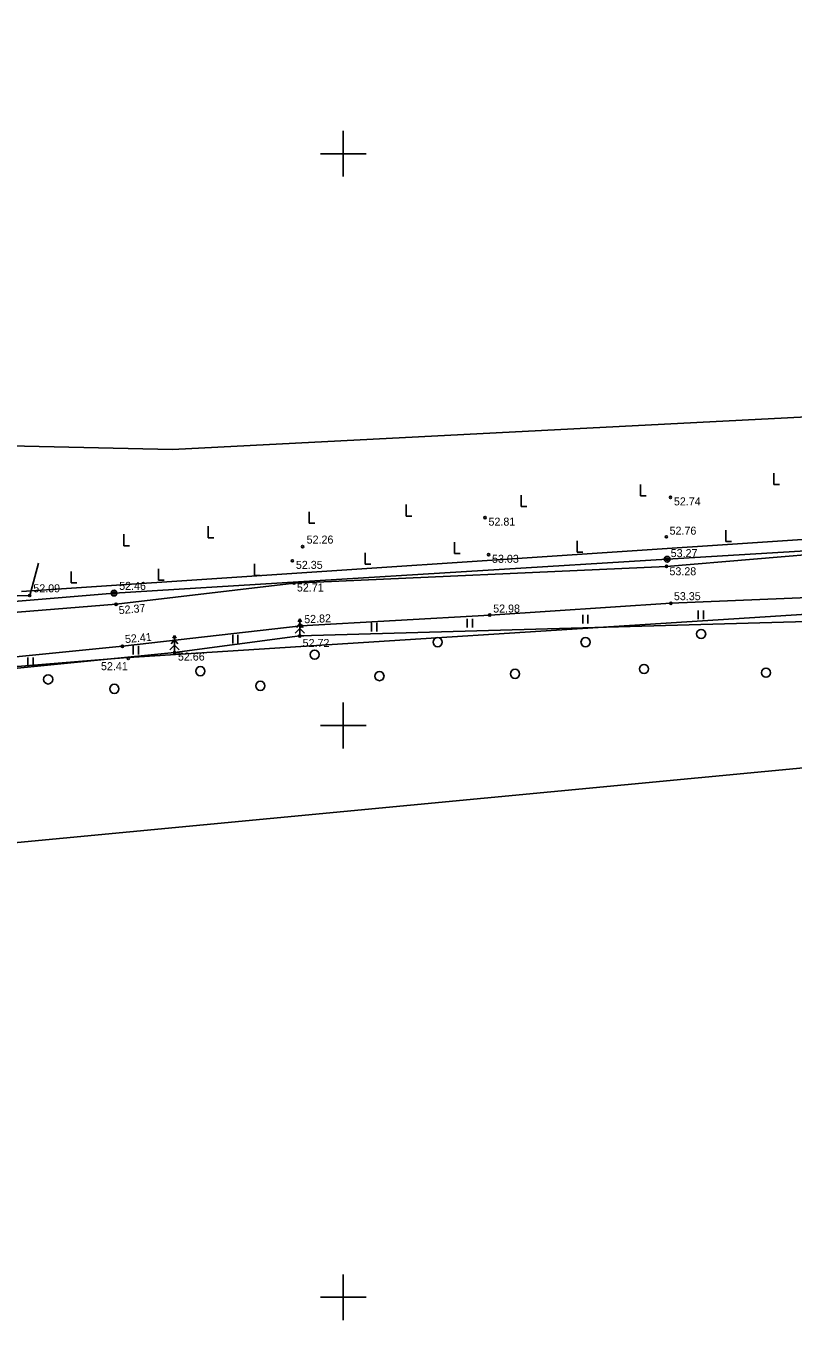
# Model space of a CAD drawing. Extents: x 643977 to 645002, y 6457448 to 6458452.
# Drawn here: x 644422.2 to 644489.3, y 6457448 to 6457561.2 of the extents above; entities that cross this region are included whole.
import ezdxf

# ---------------------------------------------------------------- set-up
doc = ezdxf.new("R2010")
doc.units = 0
for name, color, linetype in [('HALJASTUS', 7, 'Continuous'), ('KORGUS', 7, 'Continuous'), ('MOOTPIIR', 7, 'Continuous'), ('MPOHULIIN', 7, 'Continuous'), ('PIIR', 7, 'Continuous'), ('POST', 7, 'Continuous'), ('PUU', 7, 'Continuous'), ('TEE', 7, 'Continuous'), ('VORK', 7, 'Continuous')]:
    doc.layers.add(name, color=color, linetype=linetype)

msp = doc.modelspace()

# ---------------------------------------------------------------- linework, layer by layer
at = {"layer": 'HALJASTUS'}
for p, q in [((644487.67, 6457522.07), (644487.67, 6457521.07)), ((644476, 6457521.09), (644476, 6457520.09)), ((644487.67, 6457521.07), (644488.17, 6457521.07)), ((644465.55, 6457520.14), (644465.55, 6457519.14)), ((644476, 6457520.09), (644476.5, 6457520.09)), ((644447, 6457518.7), (644447, 6457517.7)), ((644455.5, 6457519.32), (644455.5, 6457518.32)), ((644455.5, 6457518.32), (644456, 6457518.32)), ((644465.55, 6457519.14), (644466.05, 6457519.14)), ((644438.18, 6457517.42), (644438.18, 6457516.42)), ((644447, 6457517.7), (644447.5, 6457517.7)), ((644430.8, 6457516.72), (644430.8, 6457515.72)), ((644438.18, 6457516.42), (644438.68, 6457516.42)), ((644470.46, 6457516.16), (644470.46, 6457515.16)), ((644483.45, 6457517.08), (644483.45, 6457516.08)), ((644483.45, 6457516.08), (644483.95, 6457516.08)), ((644430.8, 6457515.72), (644431.3, 6457515.72)), ((644451.91, 6457515.11), (644451.91, 6457514.11)), ((644459.72, 6457516.03), (644459.72, 6457515.03)), ((644459.72, 6457515.03), (644460.22, 6457515.03)), ((644470.46, 6457515.16), (644470.96, 6457515.16)), ((644422.57, 6457511.37), (644423.32, 6457514.2)), ((644442.23, 6457514.13), (644442.23, 6457513.13)), ((644451.91, 6457514.11), (644452.41, 6457514.11)), ((644426.18, 6457513.47), (644426.18, 6457512.47)), ((644433.83, 6457513.7), (644433.83, 6457512.7)), ((644433.83, 6457512.7), (644434.33, 6457512.7)), ((644442.23, 6457513.13), (644442.73, 6457513.13)), ((644426.18, 6457512.47), (644426.68, 6457512.47)), ((644460.84, 6457509.32), (644460.84, 6457508.56)), ((644461.3, 6457509.32), (644461.3, 6457508.56)), ((644470.94, 6457509.69), (644470.94, 6457508.93)), ((644471.4, 6457509.69), (644471.4, 6457508.93)), ((644481.04, 6457510.07), (644481.04, 6457509.31)), ((644481.5, 6457510.07), (644481.5, 6457509.31)), ((644452.46, 6457508.97), (644452.46, 6457508.21)), ((644452.92, 6457508.97), (644452.92, 6457508.21)), ((644440.32, 6457507.94), (644440.32, 6457507.18)), ((644440.78, 6457507.94), (644440.78, 6457507.18)), ((644422.4, 6457505.94), (644422.4, 6457505.18)), ((644422.86, 6457505.94), (644422.86, 6457505.18)), ((644431.62, 6457506.97), (644431.62, 6457506.21)), ((644432.08, 6457506.97), (644432.08, 6457506.21))]:
    msp.add_line(p, q, dxfattribs=at)
for points in [[(644557.78, 6457508.78), (644556.88, 6457510.7), (644554.97, 6457512.76), (644529.79, 6457510.2), (644446.19, 6457507.83), (644435.23, 6457506.38), (644384.02, 6457501.28), (644365.79, 6457500.14), (644362.01, 6457497.04)], [(644414.81, 6457511.17), (644422.57, 6457511.37)]]:
    msp.add_lwpolyline(points, dxfattribs=at)
for centre in [(644481.3, 6457508.01), (644458.26, 6457507.29), (644471.19, 6457507.29), (644447.49, 6457506.2), (644437.49, 6457504.75), (644465.02, 6457504.52), (644476.31, 6457504.95), (644486.98, 6457504.62), (644424.18, 6457504.03), (644429.96, 6457503.21), (644442.74, 6457503.47), (644453.16, 6457504.32)]:
    msp.add_circle(centre, 0.4, dxfattribs=at)
at = {"layer": 'KORGUS'}
for centre in [(644478.62, 6457519.95), (644462.4, 6457518.18), (644478.26, 6457516.5), (644446.44, 6457515.65), (644462.71, 6457514.93), (644445.55, 6457514.4), (644478.27, 6457513.92), (644478.32, 6457514.54), (644429.94, 6457511.58), (644445.69, 6457512.45), (644422.57, 6457511.37), (644430.12, 6457510.6), (644478.65, 6457510.69), (644462.81, 6457509.66), (644446.32, 6457508.71), (644430.67, 6457506.93), (644446.19, 6457507.83), (644431.19, 6457505.86), (644435.23, 6457506.38)]:
    msp.add_circle(centre, 0.1, dxfattribs=at)
at = {"layer": 'MOOTPIIR'}
msp.add_lwpolyline([(644556.24, 6457530.39), (644435.06, 6457524.13), (644344.37, 6457526.19), (644231.73, 6457619.4), (644138.19, 6457669.27), (644099.4, 6457743.99), (644080.8, 6457766.21), (644056.29, 6457755.05), (644054.04, 6457749.72), (644055.53, 6457741.72), (644055.53, 6457719.36), (644070.56, 6457671.93), (644082.37, 6457647.13), (644107.83, 6457644.6), (644116.98, 6457649.34), (644172.89, 6457597.63), (644195.3, 6457579.64), (644343.51, 6457483.66), (644382.2, 6457486.04), (644819.57, 6457527.59)], dxfattribs=at)
at = {"layer": 'MPOHULIIN'}
msp.add_lwpolyline([(644587.17, 6457512.9), (644569.53, 6457520.72), (644521.94, 6457517.18), (644478.32, 6457514.54), (644429.94, 6457511.58), (644389.35, 6457508.19), (644338.23, 6457498.82), (644319.36, 6457522.86), (644281.08, 6457555.21)], dxfattribs=at)
at = {"layer": 'PIIR'}
for p, q in [((644421.86, 6457511.71), (644538.89, 6457519.53)), ((644430.76, 6457505.92), (644514.32, 6457511.27)), ((644374.14, 6457501.24), (644430.76, 6457505.92))]:
    msp.add_line(p, q, dxfattribs=at)
at = {"layer": 'POST'}
for centre in [(644478.32, 6457514.54), (644429.94, 6457511.58)]:
    msp.add_circle(centre, 0.25, dxfattribs=at)
at = {"layer": 'PUU'}
for p, q in [((644446.19, 6457509.33), (644446.04, 6457509.08)), ((644446.34, 6457509.08), (644446.19, 6457509.33)), ((644446.19, 6457509.33), (644446.19, 6457507.83)), ((644446.19, 6457508.48), (644445.79, 6457508.08)), ((644446.19, 6457508.93), (644445.89, 6457508.58)), ((644446.49, 6457508.58), (644446.19, 6457508.93)), ((644446.59, 6457508.08), (644446.19, 6457508.48)), ((644435.23, 6457507.03), (644434.83, 6457506.63)), ((644435.23, 6457507.48), (644434.93, 6457507.13)), ((644435.23, 6457507.88), (644435.08, 6457507.63)), ((644435.38, 6457507.63), (644435.23, 6457507.88)), ((644435.23, 6457507.88), (644435.23, 6457506.38)), ((644435.53, 6457507.13), (644435.23, 6457507.48)), ((644435.63, 6457506.63), (644435.23, 6457507.03)), ((644446.55, 6457507.83), (644446.19, 6457507.83)), ((644435.59, 6457506.38), (644435.23, 6457506.38))]:
    msp.add_line(p, q, dxfattribs=at)
at = {"layer": 'TEE'}
for points in [[(644501.1, 6457515.84), (644478.27, 6457513.92), (644445.69, 6457512.45), (644430.12, 6457510.6), (644408.88, 6457508.89), (644389.29, 6457507.24), (644383.21, 6457506.85), (644362.31, 6457505.81), (644352.34, 6457505.98), (644343.44, 6457507.02), (644337.92, 6457508.82), (644326.9, 6457515.21), (644318.47, 6457521.54), (644314.17, 6457524.66), (644302.54, 6457533.06), (644289.41, 6457542.93), (644279.36, 6457549.88), (644269.74, 6457557.86), (644267.86, 6457559.31)], [(644359.63, 6457495.33), (644361.21, 6457497.67), (644365.78, 6457501.39), (644383.91, 6457502.92), (644409.1, 6457504.77), (644430.67, 6457506.93), (644446.32, 6457508.71), (644462.81, 6457509.66), (644478.65, 6457510.69), (644531.02, 6457512.86), (644547.57, 6457513.84), (644556.4, 6457514.67), (644571.13, 6457515.83), (644607.16, 6457519.91), (644624.86, 6457522.47), (644638.48, 6457524.46), (644661.51, 6457526.5), (644682.07, 6457528.19), (644696.54, 6457529.2), (644700.19, 6457527.97), (644700.91, 6457524.41)]]:
    msp.add_lwpolyline(points, dxfattribs=at)
at = {"layer": 'VORK'}
for p, q in [((644450, 6457552), (644450, 6457548)), ((644448, 6457550), (644452, 6457550)), ((644450, 6457502), (644450, 6457498)), ((644448, 6457500), (644452, 6457500)), ((644450, 6457452), (644450, 6457448)), ((644448, 6457450), (644452, 6457450))]:
    msp.add_line(p, q, dxfattribs=at)

# ---------------------------------------------------------------- texts
at = {"layer": 'KORGUS'}
for s, p in [('52.74', (644478.92, 6457519.25)), ('52.81', (644462.7, 6457517.48)), ('52.76', (644478.54, 6457516.69)), ('52.26', (644446.79, 6457515.91)), ('53.03', (644463.01, 6457514.23)), ('53.27', (644478.64, 6457514.73)), ('52.35', (644445.85, 6457513.7)), ('53.28', (644478.53, 6457513.14)), ('52.09', (644422.88, 6457511.65)), ('52.46', (644430.39, 6457511.86)), ('52.71', (644445.94, 6457511.72)), ('53.35', (644478.92, 6457510.96)), ('52.98', (644463.11, 6457509.88)), ('52.72', (644446.44, 6457506.87)), ('52.66', (644435.53, 6457505.68)), ('52.41', (644428.8, 6457504.84))]:
    msp.add_text(s, height=0.7, dxfattribs=at).set_placement(p)
for s, rotation, p in [('52.37', 5.1455, (644430.38, 6457509.73)), ('52.82', 2.4366, (644446.59, 6457508.94)), ('52.41', 5.3558, (644430.93, 6457507.2))]:
    msp.add_text(s, height=0.7, rotation=rotation, dxfattribs=at).set_placement(p)

doc.saveas('drawing.dxf')
